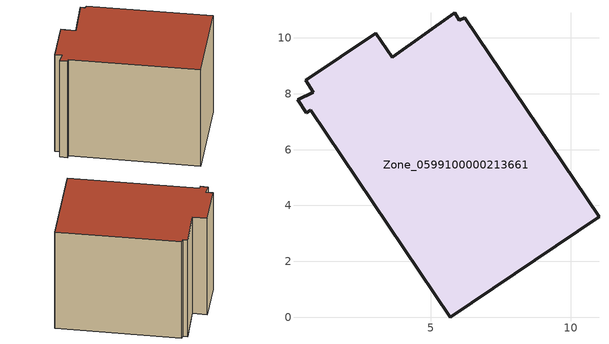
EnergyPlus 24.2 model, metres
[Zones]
Zone_0599100000213661
 floor ground (C_G): 6.22,10.72 11.02,3.6 5.7,0 0.7,7.41 0.54,7.31 0.23,7.78 0.79,8.06 0.53,8.48 3.02,10.17 3.61,9.31 5.85,10.9 6.02,10.62 z0
 wall outside (C_F): 0.23,7.78 0.54,7.31 0.7,7.41 5.7,0 11.02,3.6 6.22,10.72 6.02,10.62 5.85,10.9 3.61,9.31 3.02,10.17 0.53,8.48 0.79,8.06 0.23,7.78 z0:7.83
 roof outside (C_R): 11.02,3.6 6.22,10.72 6.02,10.62 5.85,10.9 3.61,9.31 3.02,10.17 0.53,8.48 0.79,8.06 0.23,7.78 0.54,7.31 0.7,7.41 5.7,0 z7.83
[BUILDING]
Pand.0599100000213661: North Axis=0; Terrain=City; Loads Convergence Tolerance Value=0.04; Temperature Convergence Tolerance Value=0.4; Solar Distribution=FullExterior; Maximum Number of Warmup Days=25; Minimum Number of Warmup Days=1
[Site:Location]
Rotterdam.The.Hague.AP_ZH_NLD Design_Conditions: Latitude=51.96; Longitude=4.45; Time Zone=1; Elevation=-4.5
[SITE:GROUNDTEMPERATURE:BUILDINGSURFACE]
18, 18, 18, 18, 18, 18, 18, 18, 18, 18, 18, 18
[MATERIAL] Thermal Absorptance=0.9; Solar Absorptance=0.7; Visible Absorptance=0.7
Name | Roughness | Thickness | Conductivity | Density | Specific Heat
G.TC.1965-1974 | MediumSmooth | 0.15 | 0.882353 | 540 | 1210
F.TC.1965-1974 | Rough | 0.3 | 0.697674 | 1920 | 840
R.TC.1965-1974 | MediumRough | 0.2 | 0.232558 | 1500 | 1000
[CONSTRUCTION]
C_G: G.TC.1965-1974
C_F: F.TC.1965-1974
C_R: R.TC.1965-1974
[ZONE]
Zone_0599100000213661: Type=1; Multiplier=1; Ceiling Height=Autocalculate; Volume=Autocalculate; Floor Area=autocalculate; Part of Total Floor Area=Yes
[ZONEINFILTRATION:DESIGNFLOWRATE]
Infil_Zone_0599100000213661: Zone or ZoneList or Space or SpaceList=Zone_0599100000213661; Schedule=AlwaysOn; Design Flow Rate Calculation Method=Flow/Area; Flow Rate per Floor Area=0.003; Constant Term Coefficient=1; Temperature Term Coefficient=0; Velocity Term Coefficient=0; Velocity Squared Term Coefficient=0
[HVACTEMPLATE:ZONE:IDEALLOADSAIRSYSTEM]
Zone_0599100000213661: Maximum Heating Supply Air Temperature=50; Minimum Cooling Supply Air Temperature=13; Maximum Heating Supply Air Humidity Ratio=0.0156; Minimum Cooling Supply Air Humidity Ratio=0.0077; Heating Limit=NoLimit; Cooling Limit=NoLimit; Dehumidification Control Type=ConstantSensibleHeatRatio; Cooling Sensible Heat Ratio=0.7; Dehumidification Setpoint=60; Humidification Control Type=None; Humidification Setpoint=30; Outdoor Air Method=None; Outdoor Air Flow Rate per Person=0.00944; Outdoor Air Flow Rate per Zone Floor Area=0; Outdoor Air Flow Rate per Zone=0; Demand Controlled Ventilation Type=None; Outdoor Air Economizer Type=NoEconomizer; Heat Recovery Type=None; Sensible Heat Recovery Effectiveness=0.7; Latent Heat Recovery Effectiveness=0.65
[ZONECONTROL:THERMOSTAT]
ThermostatControl_Zone_0599100000213661: Zone or ZoneList=Zone_0599100000213661; Control Type Schedule=DualSetpointControlType; Control 1=Thermostat_Zone_0599100000213661; Temperature Difference Between Cutout And Setpoint=0
[THERMOSTATSETPOINT:DUALSETPOINT]
Thermostat_Zone_0599100000213661: Heating Setpoint Temperature Schedule=HeatingSetpoint_Zone_0599100000213661; Cooling Setpoint Temperature Schedule=CoolingSetpoint_Zone_0599100000213661
[SCHEDULE:COMPACT]
HeatingSetpoint_Zone_0599100000213661: Through: 12/31, For: AllDays, Until: 24:00, 21
CoolingSetpoint_Zone_0599100000213661: Through: 12/31, For: AllDays, Until: 24:00, 24
DualSetpointControlType: Through: 12/31, For: AllDays, Until: 24:00, 4
AlwaysOn: Through: 12/31, For: AllDays, Until: 24:00, 1
